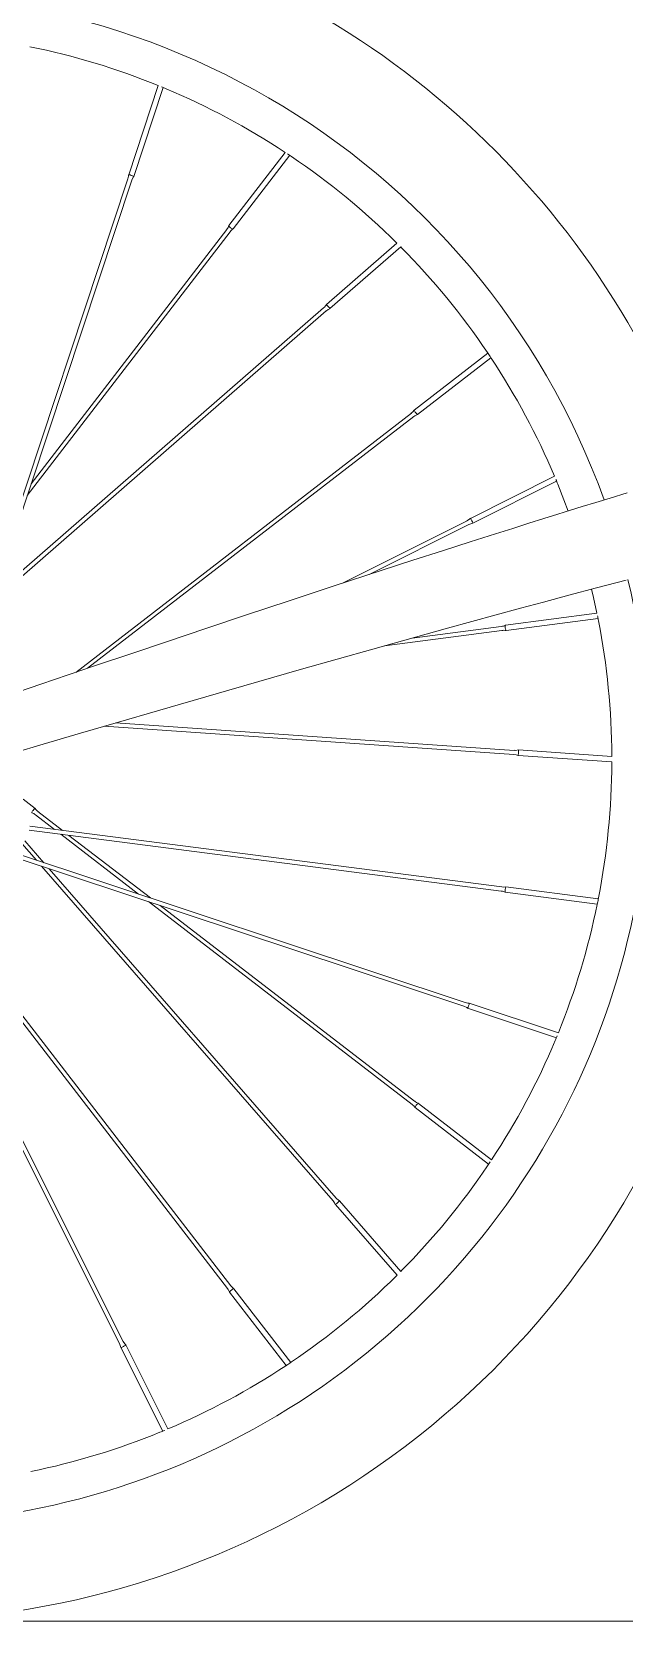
# Model space of a CAD drawing. Header units: millimetres. Extents: x -324 to 4346, y -242 to 3043.
# Drawn here: x 93 to 314, y 2004 to 2598 of the extents above; entities that cross this region are included whole.
import ezdxf

# ---------------------------------------------------------------- set-up
doc = ezdxf.new("R2010")
doc.units = ezdxf.units.MM
doc.layers.add('ZANO_R', color=7, linetype='Continuous', lineweight=0)

msp = doc.modelspace()

# ---------------------------------------------------------------- linework, layer by layer
at = {"layer": 'ZANO_R'}
for p, q in [((139.95, 2577.47), (128.9, 2544.15)), ((130.83, 2543.51), (141.85, 2576.74)), ((187.41, 2552.5), (166.35, 2525.13)), ((167.97, 2523.89), (189.12, 2551.4)), ((128.64, 2542.57), (72.91, 2374.56)), ((74.35, 2374.08), (130.09, 2542.09)), ((90.99, 2424.23), (166.81, 2522.8)), ((165.6, 2523.73), (92.45, 2428.63)), ((229.14, 2518.6), (202.79, 2495.64)), ((204.13, 2494.11), (230.59, 2517.16)), ((77.75, 2384.31), (202.77, 2493.26)), ((201.76, 2494.41), (78.69, 2387.15)), ((263.18, 2477.41), (235.65, 2456.16)), ((236.89, 2454.55), (264.32, 2475.72)), ((234.56, 2455), (109.12, 2358.18)), ((113.57, 2359.69), (235.49, 2453.79)), ((288.04, 2431.48), (256.66, 2415.74)), ((257.57, 2413.92), (288.86, 2429.62)), ((255.36, 2414.8), (209.08, 2391.58)), ((218.82, 2394.76), (256.04, 2413.44)), ((303.93, 2380.27), (269.7, 2375.8)), ((269.96, 2373.79), (304.37, 2378.28)), ((224.48, 2368.11), (268.37, 2373.84)), ((268.18, 2375.35), (234.87, 2371)), ((119.75, 2338.04), (272.9, 2327.52)), ((273.01, 2329.04), (123.98, 2339.28)), ((309.48, 2326.79), (274.61, 2329.18)), ((274.47, 2327.16), (309.48, 2324.75)), ((93.92, 2307.33), (89.48, 2310.74)), ((94.08, 2304.96), (101.18, 2299.51)), ((104.18, 2299.12), (95.01, 2306.17)), ((91.74, 2299.19), (268.14, 2276.47)), ((268.33, 2277.99), (91.93, 2300.7)), ((88.94, 2294.26), (94.39, 2288.01)), ((97.24, 2287.06), (90.09, 2295.27)), ((103.57, 2297.66), (132.61, 2275.33)), ((137.01, 2273.87), (106.58, 2297.27)), ((86.13, 2289.14), (254.14, 2233.41)), ((254.62, 2234.85), (86.61, 2290.59)), ((96.36, 2285.75), (205.31, 2160.73)), ((206.46, 2161.73), (99.2, 2284.8)), ((269.66, 2276.02), (304.03, 2271.6)), ((304.43, 2273.59), (269.92, 2278.04)), ((167.05, 2128.94), (58.37, 2269.73)), ((136.28, 2272.5), (234.85, 2196.69)), ((235.78, 2197.89), (140.68, 2271.05)), ((46.1, 2265.66), (125.49, 2107.45)), ((126.85, 2108.14), (47.46, 2266.35)), ((57.17, 2268.8), (165.84, 2128.01)), ((289.52, 2223.54), (256.2, 2234.6)), ((255.56, 2232.67), (288.78, 2221.65)), ((235.94, 2195.53), (263.45, 2174.37)), ((264.55, 2176.09), (237.18, 2197.14)), ((206.16, 2159.37), (229.21, 2132.91)), ((230.65, 2134.35), (207.69, 2160.7)), ((166.6, 2126.61), (187.77, 2099.18)), ((189.47, 2100.3), (168.21, 2127.85)), ((125.97, 2105.92), (141.67, 2074.64)), ((143.53, 2075.46), (127.79, 2106.84)), ((1938.27, 2003.63), (-323.92, 2003.63))]:
    msp.add_line(p, q, dxfattribs=at)
at = {"layer": 'ZANO_R', "flags": 128}
for points in [[(128.86, 2544.14), (128.87, 2543.64), (128.63, 2542.57)], [(130.09, 2542.08), (130.6, 2543.18), (130.85, 2543.49)], [(229, 2518.73), (229.03, 2518.7), (229.14, 2518.6)], [(230.59, 2517.16), (230.69, 2517.05), (230.78, 2516.95), (230.77, 2516.95)], [(202.79, 2495.64), (202.08, 2494.71), (201.74, 2494.43)], [(202.79, 2495.64), (202.86, 2495.59), (203.02, 2495.44), (203.24, 2495.2), (203.5, 2494.91), (203.75, 2494.61), (203.96, 2494.36), (204.09, 2494.18), (204.13, 2494.11), (204.13, 2494.1)], [(202.79, 2493.23), (203.49, 2493.78), (204.14, 2494.07)], [(262.98, 2477.72), (263, 2477.68), (263.12, 2477.53), (263.3, 2477.29), (263.52, 2476.97), (263.76, 2476.62), (263.98, 2476.27), (264.17, 2475.97), (264.3, 2475.74), (264.37, 2475.62), (264.37, 2475.63)], [(235.62, 2456.17), (235.09, 2455.48), (234.53, 2455.02)], [(235.51, 2453.76), (235.91, 2454.08), (236.88, 2454.53)], [(315.22, 2425.25), (308.89, 2423.32), (303.47, 2421.66), (298.46, 2420.11), (294.06, 2418.75), (289.28, 2417.26), (284.09, 2415.63), (278.48, 2413.88), (272.46, 2411.98), (266.02, 2409.94), (256.49, 2406.91), (246.18, 2403.62), (235.1, 2400.05), (223.24, 2396.2), (205.7, 2390.48), (188.95, 2384.96), (172.98, 2379.66), (157.78, 2374.59), (143.36, 2369.75), (129.71, 2365.15), (116.55, 2360.7), (96.05, 2353.74), (75.21, 2346.64)], [(289.26, 2428.54), (291.6, 2422.63), (293.15, 2418.47)], [(256.63, 2415.76), (256.28, 2415.4), (255.35, 2414.81)], [(256.04, 2413.43), (257.18, 2413.85), (257.57, 2413.89)], [(41.08, 2314.86), (48.75, 2317.13), (55.34, 2319.08), (60.84, 2320.7), (65.26, 2322.01), (68.6, 2322.99), (71.16, 2323.75), (73.81, 2324.53), (76.58, 2325.35), (86.13, 2328.17), (96.96, 2331.35), (110.91, 2335.45), (125.16, 2339.62), (139.69, 2343.86), (166.33, 2351.58), (193.5, 2359.37), (220.17, 2366.91), (248.06, 2374.68), (275.32, 2382.13), (283.98, 2384.47), (293.43, 2387.01), (303.7, 2389.75), (314.8, 2392.68)], [(301.93, 2389.27), (302.66, 2386.18), (303.93, 2380.27)], [(304.15, 2379.35), (304.22, 2379.05), (304.31, 2378.63), (304.38, 2378.22), (304.44, 2377.87), (304.47, 2377.62), (304.49, 2377.49), (304.49, 2377.5)], [(274.6, 2329.19), (273.45, 2329.03), (273.01, 2329.08)], [(274.61, 2329.18), (274.61, 2329.18), (274.62, 2329.1), (274.63, 2328.88), (274.62, 2328.55), (274.59, 2328.17), (274.56, 2327.78), (274.53, 2327.45), (274.49, 2327.23), (274.47, 2327.16), (274.47, 2327.16)], [(272.9, 2327.48), (273.79, 2327.38), (274.45, 2327.13)], [(309.47, 2326.97), (309.47, 2326.98), (309.47, 2326.84), (309.48, 2326.79)], [(93.18, 2306.62), (93.43, 2306.92), (93.66, 2307.16), (93.83, 2307.3), (93.92, 2307.33), (93.93, 2307.32)], [(268.13, 2276.44), (268.64, 2276.38), (269.65, 2276.01)], [(269.91, 2278.06), (269.05, 2277.95), (268.33, 2278.02)], [(304.49, 2273.95), (304.49, 2273.96), (304.48, 2273.85), (304.44, 2273.62), (304.39, 2273.28), (304.32, 2272.88), (304.24, 2272.47), (304.15, 2272.08), (304.07, 2271.76), (304.02, 2271.55), (304, 2271.47), (304, 2271.48)], [(254.13, 2233.4), (255.23, 2232.89), (255.54, 2232.65)], [(256.19, 2234.63), (255.69, 2234.62), (254.62, 2234.86)], [(289.06, 2222.34), (289.05, 2222.32), (288.91, 2221.94), (288.74, 2221.55), (288.58, 2221.18), (288.44, 2220.87), (288.34, 2220.67), (288.3, 2220.58), (288.3, 2220.59)], [(205.28, 2160.71), (205.83, 2160), (206.12, 2159.36)], [(207.69, 2160.7), (207.69, 2160.7), (207.64, 2160.63), (207.49, 2160.48), (207.25, 2160.25), (206.96, 2159.99), (206.66, 2159.74), (206.41, 2159.53), (206.23, 2159.4), (206.16, 2159.37), (206.15, 2159.37)], [(207.69, 2160.71), (206.76, 2161.41), (206.48, 2161.75)], [(229.26, 2132.95), (229.11, 2132.82), (229, 2132.72), (229, 2132.72)], [(230.78, 2134.5), (230.78, 2134.5), (230.75, 2134.47), (230.65, 2134.35)], [(165.81, 2127.98), (166.13, 2127.58), (166.58, 2126.61)], [(168.22, 2127.88), (167.53, 2128.4), (167.07, 2128.96)], [(125.48, 2107.45), (125.9, 2106.32), (125.94, 2105.92)], [(127.81, 2106.86), (127.45, 2107.22), (126.86, 2108.14)], [(189.76, 2100.51), (189.76, 2100.51), (189.65, 2100.43), (189.44, 2100.27), (189.14, 2100.06), (188.8, 2099.82), (188.45, 2099.59), (188.12, 2099.39), (187.86, 2099.23), (187.7, 2099.14), (187.66, 2099.11), (187.71, 2099.14)]]:
    msp.add_lwpolyline(points, dxfattribs=at)
at = {"layer": 'ZANO_R'}
for centre, radius, start, end in [((37.77, 2325.72), 322.1, 94.08783, 13.66569), ((37.77, 2325.72), 322.1, 19.4699, 77.40136), ((37.77, 2325.72), 285.75, 19.82186, 180), ((37.77, 2325.72), 271.7, 67.9088, 78.48316), ((134.63, 2559.52), 18.67, 63.68887, 69.54326), ((37.77, 2325.72), 271.7, 56.58227, 67.23593), ((178.33, 2536.06), 18.76, 52.45507, 58.21036), ((37.77, 2325.72), 271.7, 45.26603, 55.98594), ((128.69, 2541.24), 2.92, 65.83023, 85.93301), ((129.5, 2541.66), 2.27, 54.42544, 80.33019), ((163.54, 2525.8), 2.89, 314.86746, 346.4213), ((168.5, 2526.26), 2.43, 207.67238, 257.19556), ((169.4, 2521.27), 2.98, 118.91664, 149.37095), ((37.77, 2325.72), 271.7, 34.01606, 44.73576), ((37.77, 2325.72), 271.7, 22.9088, 33.48595), ((237.57, 2456.67), 1.99, 195.01995, 224.84657), ((237.87, 2456.28), 1.99, 210.48186, 240.30478), ((271.83, 2422.65), 18.4, 18.64535, 24.58427), ((254.45, 2413.82), 2.92, 20.84643, 40.92007), ((255.32, 2413.55), 2.27, 9.44294, 35.31076), ((37.77, 2325.72), 285.75, 180, 13.58966), ((268.18, 2378.27), 2.89, 269.87664, 301.41188), ((272.45, 2375.14), 2.83, 166.39132, 208.477), ((37.77, 2325.72), 271.7, 0.264, 10.9858), ((269.12, 2370.92), 2.98, 73.92005, 104.36949), ((37.77, 2325.72), 271.7, 349.01518, 359.73369), ((296.68, 2325.35), 12.82, 356.02728, 357.32867), ((94.13, 2305.52), 1.45, 130.6759, 172.27349), ((92.02, 2302.9), 2.88, 44.86239, 76.31313), ((96.55, 2308.76), 2.99, 208.82413, 239.35369), ((271.58, 2276.55), 1.99, 165.46932, 195.31675), ((271.65, 2277.04), 1.99, 150.01482, 179.85587), ((37.77, 2325.72), 271.7, 337.9088, 348.48327), ((253.71, 2233.99), 2.27, 324.42695, 350.33358), ((253.28, 2234.8), 2.92, 335.84151, 355.92254), ((37.77, 2325.72), 271.7, 326.58227, 337.23464), ((237.85, 2199.96), 2.89, 224.88258, 256.40215), ((233.32, 2194.1), 2.98, 28.92795, 59.36277), ((238.66, 2194.72), 2.83, 121.39022, 163.47669), ((248.54, 2184.87), 18.23, 322.37342, 328.29407), ((37.77, 2325.72), 271.7, 315.26548, 325.98575), ((37.77, 2325.72), 271.7, 304.0142, 314.73585), ((168.33, 2125.62), 1.99, 120.46514, 150.31916), ((168.72, 2125.93), 1.99, 105.00662, 134.86323), ((125.6, 2108.17), 2.27, 279.43637, 305.31788), ((125.87, 2109.05), 2.92, 290.84829, 310.91822), ((37.77, 2325.72), 271.7, 292.9088, 303.48442), ((37.77, 2325.72), 271.7, 281.58227, 292.23612), ((134.79, 2091.44), 18.16, 288.60473, 294.62625)]:
    msp.add_arc(centre, radius, start, end, dxfattribs=at)

doc.saveas('drawing.dxf')
